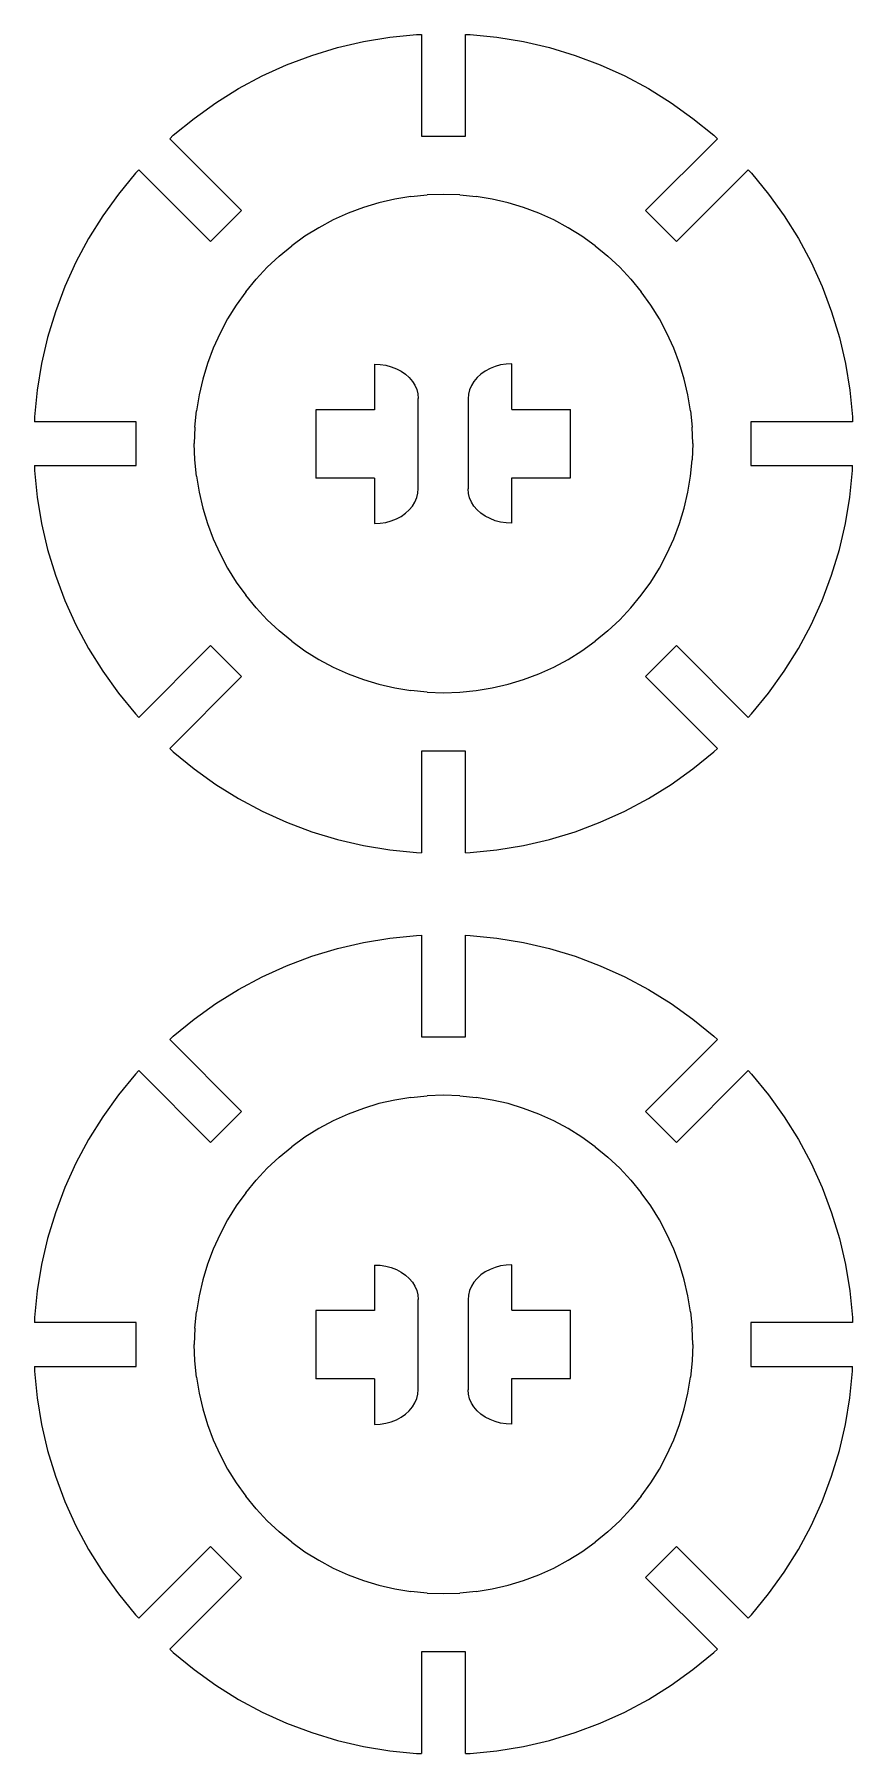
# Model space of a CAD drawing. Extents: x -264 to 264, y -276 to 276.
# Drawn here: x 33.8 to 105.6, y 125.6 to 276.5 of the extents above; entities that cross this region are included whole.
import ezdxf

# ---------------------------------------------------------------- set-up
doc = ezdxf.new("R2010")
doc.units = 0
doc.header["$MEASUREMENT"] = 0
doc.layers.get('0').update_dxf_attribs({"linetype": 'CONTINUOUS'})

msp = doc.modelspace()

# ---------------------------------------------------------------- linework, layer by layer
for p, q in [((62.66, 275.83), (64.98, 276.21)), ((64.98, 276.21), (67.32, 276.44)), ((67.32, 276.44), (67.75, 276.46)), ((67.75, 276.46), (67.75, 267.54)), ((71.6, 267.54), (71.6, 276.46)), ((71.6, 276.46), (72.03, 276.44)), ((72.03, 276.44), (74.37, 276.21)), ((74.37, 276.21), (76.69, 275.83)), ((55.91, 273.78), (58.11, 274.61)), ((58.11, 274.61), (60.37, 275.3)), ((60.37, 275.3), (62.66, 275.83)), ((76.69, 275.83), (78.99, 275.3)), ((78.99, 275.3), (81.24, 274.61)), ((81.24, 274.61), (83.44, 273.78)), ((53.77, 272.81), (55.91, 273.78)), ((83.44, 273.78), (85.59, 272.81)), ((49.69, 270.46), (51.69, 271.7)), ((51.69, 271.7), (53.77, 272.81)), ((85.59, 272.81), (87.66, 271.7)), ((87.66, 271.7), (89.66, 270.46)), ((47.78, 269.09), (49.69, 270.46)), ((89.66, 270.46), (91.57, 269.09)), ((45.96, 267.6), (47.78, 269.09)), ((91.57, 269.09), (93.39, 267.6)), ((45.65, 267.3), (45.96, 267.6)), ((51.95, 260.99), (45.65, 267.3)), ((67.75, 267.54), (71.6, 267.54)), ((93.71, 267.3), (87.4, 260.99)), ((93.39, 267.6), (93.71, 267.3)), ((42.63, 264.27), (41.14, 262.45)), ((42.93, 264.58), (42.63, 264.27)), ((42.93, 264.58), (49.23, 258.27)), ((90.12, 258.27), (96.43, 264.58)), ((96.43, 264.58), (96.72, 264.27)), ((96.72, 264.27), (98.21, 262.45)), ((41.14, 262.45), (39.77, 260.54)), ((62.65, 261.26), (61.31, 260.76)), ((64.01, 261.68), (62.65, 261.26)), ((65.41, 262), (64.01, 261.68)), ((66.82, 262.24), (65.41, 262)), ((66.82, 262.24), (68.25, 262.38)), ((69.68, 262.42), (68.25, 262.38)), ((71.11, 262.38), (69.68, 262.42)), ((71.11, 262.38), (72.53, 262.24)), ((73.94, 262), (72.53, 262.24)), ((75.34, 261.68), (73.94, 262)), ((76.71, 261.26), (75.34, 261.68)), ((78.05, 260.76), (76.71, 261.26)), ((98.21, 262.45), (99.58, 260.54)), ((39.77, 260.54), (38.52, 258.54)), ((49.23, 258.27), (51.95, 260.99)), ((60, 260.17), (58.74, 259.49)), ((61.31, 260.76), (60, 260.17)), ((79.35, 260.17), (78.05, 260.76)), ((80.61, 259.49), (79.35, 260.17)), ((87.4, 260.99), (90.12, 258.27)), ((99.58, 260.54), (100.83, 258.54)), ((38.52, 258.54), (37.41, 256.46)), ((57.52, 258.74), (56.36, 257.9)), ((58.74, 259.49), (57.52, 258.74)), ((81.83, 258.74), (80.61, 259.49)), ((82.99, 257.9), (81.83, 258.74)), ((100.83, 258.54), (101.94, 256.46)), ((55.25, 257), (54.21, 256.02)), ((55.25, 257), (56.36, 257.9)), ((82.99, 257.9), (84.1, 257)), ((85.14, 256.02), (84.1, 257)), ((37.41, 256.46), (36.44, 254.32)), ((53.23, 254.97), (54.21, 256.02)), ((86.12, 254.97), (85.14, 256.02)), ((101.94, 256.46), (102.91, 254.32)), ((36.44, 254.32), (35.61, 252.11)), ((52.32, 253.87), (51.49, 252.7)), ((52.32, 253.87), (53.23, 254.97)), ((86.12, 254.97), (87.03, 253.87)), ((87.86, 252.7), (87.03, 253.87)), ((102.91, 254.32), (103.74, 252.11)), ((35.61, 252.11), (34.93, 249.86)), ((51.49, 252.7), (50.73, 251.49)), ((88.62, 251.49), (87.86, 252.7)), ((103.74, 252.11), (104.42, 249.86)), ((50.73, 251.49), (50.06, 250.23)), ((89.29, 250.23), (88.62, 251.49)), ((34.93, 249.86), (34.4, 247.57)), ((50.06, 250.23), (49.47, 248.92)), ((89.88, 248.92), (89.29, 250.23)), ((104.42, 249.86), (104.96, 247.57)), ((34.4, 247.57), (34.01, 245.25)), ((48.96, 247.58), (48.55, 246.21)), ((49.47, 248.92), (48.96, 247.58)), ((63.61, 247.52), (64.12, 247.5)), ((63.61, 247.52), (63.61, 243.52)), ((64.12, 247.5), (64.61, 247.42)), ((74.69, 247.45), (74.21, 247.32)), ((75.18, 247.52), (74.69, 247.45)), ((75.68, 247.55), (75.18, 247.52)), ((75.68, 243.55), (75.68, 247.55)), ((90.39, 247.58), (89.88, 248.92)), ((90.8, 246.21), (90.39, 247.58)), ((104.96, 247.57), (105.34, 245.25)), ((48.55, 246.21), (48.22, 244.82)), ((64.61, 247.42), (65.09, 247.29)), ((65.09, 247.29), (65.54, 247.12)), ((65.54, 247.12), (65.96, 246.9)), ((65.96, 246.9), (66.33, 246.64)), ((66.33, 246.64), (66.67, 246.34)), ((66.67, 246.34), (66.95, 246.01)), ((66.95, 246.01), (67.17, 245.66)), ((72.35, 246.01), (72.13, 245.65)), ((72.63, 246.35), (72.35, 246.01)), ((72.96, 246.65), (72.63, 246.35)), ((73.34, 246.91), (72.96, 246.65)), ((73.76, 247.14), (73.34, 246.91)), ((74.21, 247.32), (73.76, 247.14)), ((91.13, 244.82), (90.8, 246.21)), ((34.01, 245.25), (33.78, 242.9)), ((48.22, 244.82), (47.99, 243.41)), ((67.17, 245.66), (67.33, 245.28)), ((67.33, 245.28), (67.43, 244.9)), ((67.43, 244.9), (67.46, 244.5)), ((67.46, 236.6), (67.46, 244.5)), ((71.87, 244.87), (71.84, 244.47)), ((71.84, 244.47), (71.84, 236.57)), ((71.97, 245.27), (71.87, 244.87)), ((72.13, 245.65), (71.97, 245.27)), ((91.36, 243.41), (91.13, 244.82)), ((105.34, 245.25), (105.57, 242.9)), ((47.85, 241.98), (47.99, 243.41)), ((63.61, 243.52), (58.48, 243.52)), ((58.48, 243.52), (58.48, 237.52)), ((75.68, 243.55), (80.81, 243.55)), ((80.81, 237.55), (80.81, 243.55)), ((91.36, 243.41), (91.5, 241.98)), ((33.78, 242.9), (33.77, 242.47)), ((42.69, 242.47), (33.77, 242.47)), ((42.69, 238.63), (42.69, 242.47)), ((47.85, 241.98), (47.8, 240.55)), ((91.55, 240.55), (91.5, 241.98)), ((96.66, 242.47), (96.66, 238.63)), ((105.58, 242.47), (96.66, 242.47)), ((105.57, 242.9), (105.58, 242.47)), ((47.85, 239.12), (47.8, 240.55)), ((91.55, 240.55), (91.5, 239.12)), ((33.77, 238.63), (33.78, 238.2)), ((33.77, 238.63), (42.69, 238.63)), ((47.99, 237.7), (47.85, 239.12)), ((91.36, 237.7), (91.5, 239.12)), ((96.66, 238.63), (105.58, 238.63)), ((105.57, 238.2), (105.58, 238.63)), ((33.78, 238.2), (34.01, 235.86)), ((47.99, 237.7), (48.22, 236.28)), ((63.61, 237.52), (58.48, 237.52)), ((63.61, 237.52), (63.61, 233.52)), ((75.68, 237.55), (80.81, 237.55)), ((75.68, 233.55), (75.68, 237.55)), ((91.13, 236.28), (91.36, 237.7)), ((105.34, 235.86), (105.57, 238.2)), ((34.01, 235.86), (34.4, 233.53)), ((48.22, 236.28), (48.55, 234.89)), ((66.95, 235.06), (67.17, 235.42)), ((67.17, 235.42), (67.33, 235.81)), ((67.33, 235.81), (67.43, 236.2)), ((67.43, 236.2), (67.46, 236.6)), ((71.87, 236.18), (71.84, 236.57)), ((71.97, 235.79), (71.87, 236.18)), ((72.13, 235.42), (71.97, 235.79)), ((72.35, 235.06), (72.13, 235.42)), ((90.8, 234.89), (91.13, 236.28)), ((104.96, 233.53), (105.34, 235.86)), ((48.55, 234.89), (48.96, 233.52)), ((65.09, 233.76), (65.54, 233.94)), ((65.54, 233.94), (65.96, 234.16)), ((65.96, 234.16), (66.33, 234.43)), ((66.33, 234.43), (66.67, 234.73)), ((66.67, 234.73), (66.95, 235.06)), ((72.63, 234.73), (72.35, 235.06)), ((72.96, 234.44), (72.63, 234.73)), ((73.34, 234.18), (72.96, 234.44)), ((73.76, 233.96), (73.34, 234.18)), ((74.21, 233.78), (73.76, 233.96)), ((90.39, 233.52), (90.8, 234.89)), ((34.4, 233.53), (34.93, 231.24)), ((48.96, 233.52), (49.47, 232.18)), ((63.61, 233.52), (64.12, 233.55)), ((64.12, 233.55), (64.61, 233.63)), ((64.61, 233.63), (65.09, 233.76)), ((74.69, 233.65), (74.21, 233.78)), ((75.18, 233.58), (74.69, 233.65)), ((75.68, 233.55), (75.18, 233.58)), ((89.88, 232.18), (90.39, 233.52)), ((104.42, 231.24), (104.96, 233.53)), ((34.93, 231.24), (35.61, 228.99)), ((49.47, 232.18), (50.06, 230.88)), ((50.06, 230.88), (50.73, 229.61)), ((88.62, 229.61), (89.29, 230.88)), ((89.29, 230.88), (89.88, 232.18)), ((103.74, 228.99), (104.42, 231.24)), ((50.73, 229.61), (51.49, 228.4)), ((87.86, 228.4), (88.62, 229.61)), ((35.61, 228.99), (36.44, 226.79)), ((51.49, 228.4), (52.32, 227.24)), ((87.03, 227.24), (87.86, 228.4)), ((102.91, 226.79), (103.74, 228.99)), ((36.44, 226.79), (37.41, 224.64)), ((53.23, 226.13), (52.32, 227.24)), ((86.12, 226.13), (87.03, 227.24)), ((101.94, 224.64), (102.91, 226.79)), ((53.23, 226.13), (54.21, 225.08)), ((55.25, 224.11), (54.21, 225.08)), ((85.14, 225.08), (84.1, 224.11)), ((86.12, 226.13), (85.14, 225.08)), ((37.41, 224.64), (38.52, 222.57)), ((56.36, 223.2), (55.25, 224.11)), ((84.1, 224.11), (82.99, 223.2)), ((100.83, 222.57), (101.94, 224.64)), ((38.52, 222.57), (39.77, 220.57)), ((49.23, 222.83), (42.93, 216.52)), ((51.95, 220.11), (49.23, 222.83)), ((56.36, 223.2), (57.52, 222.36)), ((57.52, 222.36), (58.74, 221.61)), ((80.61, 221.61), (81.83, 222.36)), ((81.83, 222.36), (82.99, 223.2)), ((90.12, 222.83), (87.4, 220.11)), ((96.43, 216.52), (90.12, 222.83)), ((99.58, 220.57), (100.83, 222.57)), ((39.77, 220.57), (41.14, 218.65)), ((58.74, 221.61), (60, 220.93)), ((60, 220.93), (61.31, 220.34)), ((61.31, 220.34), (62.65, 219.84)), ((76.71, 219.84), (78.05, 220.34)), ((78.05, 220.34), (79.35, 220.93)), ((79.35, 220.93), (80.61, 221.61)), ((98.21, 218.65), (99.58, 220.57)), ((45.65, 213.8), (51.95, 220.11)), ((62.65, 219.84), (64.01, 219.42)), ((64.01, 219.42), (65.41, 219.1)), ((65.41, 219.1), (66.82, 218.87)), ((68.25, 218.72), (66.82, 218.87)), ((71.11, 218.72), (72.53, 218.87)), ((72.53, 218.87), (73.94, 219.1)), ((73.94, 219.1), (75.34, 219.42)), ((75.34, 219.42), (76.71, 219.84)), ((87.4, 220.11), (93.71, 213.8)), ((41.14, 218.65), (42.63, 216.83)), ((68.25, 218.72), (69.68, 218.68)), ((69.68, 218.68), (71.11, 218.72)), ((96.72, 216.83), (98.21, 218.65)), ((42.63, 216.83), (42.93, 216.52)), ((96.43, 216.52), (96.72, 216.83)), ((45.65, 213.8), (45.96, 213.51)), ((45.96, 213.51), (47.78, 212.01)), ((67.75, 213.56), (67.75, 204.64)), ((71.6, 213.56), (67.75, 213.56)), ((71.6, 204.64), (71.6, 213.56)), ((91.57, 212.01), (93.39, 213.51)), ((93.39, 213.51), (93.71, 213.8)), ((47.78, 212.01), (49.69, 210.64)), ((89.66, 210.64), (91.57, 212.01)), ((49.69, 210.64), (51.69, 209.4)), ((87.66, 209.4), (89.66, 210.64)), ((51.69, 209.4), (53.77, 208.29)), ((53.77, 208.29), (55.91, 207.32)), ((83.44, 207.32), (85.59, 208.29)), ((85.59, 208.29), (87.66, 209.4)), ((55.91, 207.32), (58.11, 206.49)), ((81.24, 206.49), (83.44, 207.32)), ((58.11, 206.49), (60.37, 205.81)), ((60.37, 205.81), (62.66, 205.27)), ((62.66, 205.27), (64.98, 204.89)), ((74.37, 204.89), (76.69, 205.27)), ((76.69, 205.27), (78.99, 205.81)), ((78.99, 205.81), (81.24, 206.49)), ((64.98, 204.89), (67.32, 204.66)), ((67.32, 204.66), (67.75, 204.64)), ((71.6, 204.64), (72.03, 204.66)), ((72.03, 204.66), (74.37, 204.89)), ((58.11, 195.55), (60.37, 196.23)), ((60.37, 196.23), (62.66, 196.77)), ((62.66, 196.77), (64.98, 197.15)), ((64.98, 197.15), (67.32, 197.38)), ((67.32, 197.38), (67.75, 197.4)), ((67.75, 197.4), (67.75, 188.48)), ((71.6, 197.4), (72.03, 197.38)), ((71.6, 188.48), (71.6, 197.4)), ((72.03, 197.38), (74.37, 197.15)), ((74.37, 197.15), (76.69, 196.77)), ((76.69, 196.77), (78.99, 196.23)), ((78.99, 196.23), (81.24, 195.55)), ((53.77, 193.75), (55.91, 194.72)), ((55.91, 194.72), (58.11, 195.55)), ((81.24, 195.55), (83.44, 194.72)), ((83.44, 194.72), (85.59, 193.75)), ((51.69, 192.64), (53.77, 193.75)), ((85.59, 193.75), (87.66, 192.64)), ((49.69, 191.4), (51.69, 192.64)), ((87.66, 192.64), (89.66, 191.4)), ((47.78, 190.03), (49.69, 191.4)), ((89.66, 191.4), (91.57, 190.03)), ((45.96, 188.53), (47.78, 190.03)), ((91.57, 190.03), (93.39, 188.53)), ((45.65, 188.24), (45.96, 188.53)), ((51.95, 181.93), (45.65, 188.24)), ((67.75, 188.48), (71.6, 188.48)), ((93.71, 188.24), (87.4, 181.93)), ((93.39, 188.53), (93.71, 188.24)), ((42.63, 185.21), (41.14, 183.39)), ((42.93, 185.52), (42.63, 185.21)), ((42.93, 185.52), (49.23, 179.21)), ((90.12, 179.21), (96.43, 185.52)), ((96.43, 185.52), (96.72, 185.21)), ((96.72, 185.21), (98.21, 183.39)), ((41.14, 183.39), (39.77, 181.47)), ((64.01, 182.62), (62.65, 182.2)), ((65.41, 182.94), (64.01, 182.62)), ((66.82, 183.17), (65.41, 182.94)), ((66.82, 183.17), (68.25, 183.31)), ((69.68, 183.36), (68.25, 183.31)), ((71.11, 183.31), (69.68, 183.36)), ((71.11, 183.31), (72.53, 183.17)), ((73.94, 182.94), (72.53, 183.17)), ((75.34, 182.62), (73.94, 182.94)), ((76.71, 182.2), (75.34, 182.62)), ((98.21, 183.39), (99.58, 181.47)), ((39.77, 181.47), (38.52, 179.47)), ((49.23, 179.21), (51.95, 181.93)), ((60, 181.11), (58.74, 180.43)), ((61.31, 181.7), (60, 181.11)), ((62.65, 182.2), (61.31, 181.7)), ((78.05, 181.7), (76.71, 182.2)), ((79.35, 181.11), (78.05, 181.7)), ((80.61, 180.43), (79.35, 181.11)), ((87.4, 181.93), (90.12, 179.21)), ((99.58, 181.47), (100.83, 179.47)), ((57.52, 179.68), (56.36, 178.84)), ((58.74, 180.43), (57.52, 179.68)), ((81.83, 179.68), (80.61, 180.43)), ((82.99, 178.84), (81.83, 179.68)), ((38.52, 179.47), (37.41, 177.4)), ((55.25, 177.93), (56.36, 178.84)), ((82.99, 178.84), (84.1, 177.93)), ((100.83, 179.47), (101.94, 177.4)), ((37.41, 177.4), (36.44, 175.25)), ((53.23, 175.91), (54.21, 176.96)), ((55.25, 177.93), (54.21, 176.96)), ((85.14, 176.96), (84.1, 177.93)), ((86.12, 175.91), (85.14, 176.96)), ((101.94, 177.4), (102.91, 175.25)), ((36.44, 175.25), (35.61, 173.05)), ((52.32, 174.8), (53.23, 175.91)), ((86.12, 175.91), (87.03, 174.8)), ((102.91, 175.25), (103.74, 173.05)), ((51.49, 173.64), (50.73, 172.43)), ((52.32, 174.8), (51.49, 173.64)), ((87.86, 173.64), (87.03, 174.8)), ((88.62, 172.43), (87.86, 173.64)), ((35.61, 173.05), (34.93, 170.8)), ((50.73, 172.43), (50.06, 171.16)), ((89.29, 171.16), (88.62, 172.43)), ((103.74, 173.05), (104.42, 170.8)), ((34.93, 170.8), (34.4, 168.51)), ((50.06, 171.16), (49.47, 169.86)), ((89.88, 169.86), (89.29, 171.16)), ((104.42, 170.8), (104.96, 168.51)), ((49.47, 169.86), (48.96, 168.52)), ((90.39, 168.52), (89.88, 169.86)), ((34.4, 168.51), (34.01, 166.18)), ((48.96, 168.52), (48.55, 167.15)), ((63.61, 168.46), (64.12, 168.44)), ((63.61, 168.46), (63.61, 164.46)), ((64.12, 168.44), (64.61, 168.36)), ((64.61, 168.36), (65.09, 168.23)), ((65.09, 168.23), (65.54, 168.06)), ((65.54, 168.06), (65.96, 167.84)), ((65.96, 167.84), (66.33, 167.58)), ((66.33, 167.58), (66.67, 167.28)), ((72.96, 167.59), (72.63, 167.28)), ((73.34, 167.85), (72.96, 167.59)), ((73.76, 168.08), (73.34, 167.85)), ((74.21, 168.25), (73.76, 168.08)), ((74.69, 168.38), (74.21, 168.25)), ((75.18, 168.46), (74.69, 168.38)), ((75.68, 168.49), (75.18, 168.46)), ((75.68, 164.49), (75.68, 168.49)), ((90.8, 167.15), (90.39, 168.52)), ((104.96, 168.51), (105.34, 166.18)), ((34.01, 166.18), (33.78, 163.84)), ((48.55, 167.15), (48.22, 165.76)), ((66.67, 167.28), (66.95, 166.95)), ((66.95, 166.95), (67.17, 166.6)), ((67.17, 166.6), (67.33, 166.22)), ((67.33, 166.22), (67.43, 165.83)), ((71.97, 166.21), (71.87, 165.81)), ((72.13, 166.59), (71.97, 166.21)), ((72.35, 166.95), (72.13, 166.59)), ((72.63, 167.28), (72.35, 166.95)), ((91.13, 165.76), (90.8, 167.15)), ((105.34, 166.18), (105.57, 163.84)), ((48.22, 165.76), (47.99, 164.34)), ((63.61, 164.46), (58.48, 164.46)), ((58.48, 164.46), (58.48, 158.46)), ((67.43, 165.83), (67.46, 165.44)), ((67.46, 157.54), (67.46, 165.44)), ((71.87, 165.81), (71.84, 165.41)), ((71.84, 165.41), (71.84, 157.51)), ((75.68, 164.49), (80.81, 164.49)), ((80.81, 158.49), (80.81, 164.49)), ((91.36, 164.34), (91.13, 165.76)), ((33.78, 163.84), (33.77, 163.41)), ((42.69, 163.41), (33.77, 163.41)), ((42.69, 159.56), (42.69, 163.41)), ((47.85, 162.92), (47.99, 164.34)), ((91.36, 164.34), (91.5, 162.92)), ((96.66, 163.41), (96.66, 159.56)), ((105.58, 163.41), (96.66, 163.41)), ((105.57, 163.84), (105.58, 163.41)), ((47.85, 162.92), (47.8, 161.49)), ((47.85, 160.06), (47.8, 161.49)), ((91.55, 161.49), (91.5, 162.92)), ((91.55, 161.49), (91.5, 160.06)), ((47.99, 158.63), (47.85, 160.06)), ((91.5, 160.06), (91.36, 158.63)), ((33.77, 159.56), (42.69, 159.56)), ((33.77, 159.56), (33.78, 159.14)), ((33.78, 159.14), (34.01, 156.79)), ((47.99, 158.63), (48.22, 157.22)), ((63.61, 158.46), (58.48, 158.46)), ((63.61, 158.46), (63.61, 154.46)), ((75.68, 154.49), (75.68, 158.49)), ((75.68, 158.49), (80.81, 158.49)), ((91.13, 157.22), (91.36, 158.63)), ((96.66, 159.56), (105.58, 159.56)), ((105.34, 156.79), (105.57, 159.14)), ((105.57, 159.14), (105.58, 159.56)), ((48.22, 157.22), (48.55, 155.83)), ((67.33, 156.74), (67.43, 157.14)), ((67.43, 157.14), (67.46, 157.54)), ((71.87, 157.12), (71.84, 157.51)), ((71.97, 156.73), (71.87, 157.12)), ((90.8, 155.83), (91.13, 157.22)), ((34.01, 156.79), (34.4, 154.47)), ((48.55, 155.83), (48.96, 154.46)), ((66.33, 155.36), (66.67, 155.67)), ((66.67, 155.67), (66.95, 156)), ((66.95, 156), (67.17, 156.36)), ((67.17, 156.36), (67.33, 156.74)), ((72.13, 156.35), (71.97, 156.73)), ((72.35, 156), (72.13, 156.35)), ((72.63, 155.67), (72.35, 156)), ((72.96, 155.37), (72.63, 155.67)), ((90.39, 154.46), (90.8, 155.83)), ((104.96, 154.47), (105.34, 156.79)), ((34.4, 154.47), (34.93, 152.18)), ((48.96, 154.46), (49.47, 153.12)), ((63.61, 154.46), (64.12, 154.49)), ((64.12, 154.49), (64.61, 154.57)), ((64.61, 154.57), (65.09, 154.7)), ((65.09, 154.7), (65.54, 154.87)), ((65.54, 154.87), (65.96, 155.1)), ((65.96, 155.1), (66.33, 155.36)), ((73.34, 155.11), (72.96, 155.37)), ((73.76, 154.89), (73.34, 155.11)), ((74.21, 154.72), (73.76, 154.89)), ((74.69, 154.59), (74.21, 154.72)), ((75.18, 154.51), (74.69, 154.59)), ((75.68, 154.49), (75.18, 154.51)), ((89.88, 153.12), (90.39, 154.46)), ((104.42, 152.18), (104.96, 154.47)), ((49.47, 153.12), (50.06, 151.81)), ((89.29, 151.81), (89.88, 153.12)), ((34.93, 152.18), (35.61, 149.93)), ((50.06, 151.81), (50.73, 150.55)), ((88.62, 150.55), (89.29, 151.81)), ((103.74, 149.93), (104.42, 152.18)), ((35.61, 149.93), (36.44, 147.72)), ((50.73, 150.55), (51.49, 149.34)), ((87.86, 149.34), (88.62, 150.55)), ((102.91, 147.72), (103.74, 149.93)), ((51.49, 149.34), (52.32, 148.17)), ((53.23, 147.07), (52.32, 148.17)), ((87.03, 148.17), (86.12, 147.07)), ((87.03, 148.17), (87.86, 149.34)), ((36.44, 147.72), (37.41, 145.58)), ((53.23, 147.07), (54.21, 146.02)), ((86.12, 147.07), (85.14, 146.02)), ((101.94, 145.58), (102.91, 147.72)), ((37.41, 145.58), (38.52, 143.5)), ((55.25, 145.04), (54.21, 146.02)), ((56.36, 144.14), (55.25, 145.04)), ((84.1, 145.04), (82.99, 144.14)), ((85.14, 146.02), (84.1, 145.04)), ((100.83, 143.5), (101.94, 145.58)), ((38.52, 143.5), (39.77, 141.5)), ((49.23, 143.77), (42.93, 137.46)), ((51.95, 141.05), (49.23, 143.77)), ((56.36, 144.14), (57.52, 143.3)), ((81.83, 143.3), (82.99, 144.14)), ((90.12, 143.77), (87.4, 141.05)), ((96.43, 137.46), (90.12, 143.77)), ((99.58, 141.5), (100.83, 143.5)), ((57.52, 143.3), (58.74, 142.55)), ((58.74, 142.55), (60, 141.87)), ((60, 141.87), (61.31, 141.28)), ((78.05, 141.28), (79.35, 141.87)), ((79.35, 141.87), (80.61, 142.55)), ((80.61, 142.55), (81.83, 143.3)), ((39.77, 141.5), (41.14, 139.59)), ((45.65, 134.74), (51.95, 141.05)), ((61.31, 141.28), (62.65, 140.78)), ((62.65, 140.78), (64.01, 140.36)), ((64.01, 140.36), (65.41, 140.04)), ((73.94, 140.04), (75.34, 140.36)), ((75.34, 140.36), (76.71, 140.78)), ((76.71, 140.78), (78.05, 141.28)), ((87.4, 141.05), (93.71, 134.74)), ((98.21, 139.59), (99.58, 141.5)), ((41.14, 139.59), (42.63, 137.77)), ((65.41, 140.04), (66.82, 139.8)), ((68.25, 139.66), (66.82, 139.8)), ((68.25, 139.66), (69.68, 139.62)), ((69.68, 139.62), (71.11, 139.66)), ((72.53, 139.8), (71.11, 139.66)), ((72.53, 139.8), (73.94, 140.04)), ((96.72, 137.77), (98.21, 139.59)), ((42.63, 137.77), (42.93, 137.46)), ((96.43, 137.46), (96.72, 137.77)), ((45.65, 134.74), (45.96, 134.44)), ((45.96, 134.44), (47.78, 132.95)), ((67.75, 134.5), (67.75, 125.58)), ((71.6, 134.5), (67.75, 134.5)), ((71.6, 125.58), (71.6, 134.5)), ((91.57, 132.95), (93.39, 134.44)), ((93.39, 134.44), (93.71, 134.74)), ((47.78, 132.95), (49.69, 131.58)), ((89.66, 131.58), (91.57, 132.95)), ((49.69, 131.58), (51.69, 130.34)), ((87.66, 130.34), (89.66, 131.58)), ((51.69, 130.34), (53.77, 129.23)), ((85.59, 129.23), (87.66, 130.34)), ((53.77, 129.23), (55.91, 128.26)), ((55.91, 128.26), (58.11, 127.43)), ((81.24, 127.43), (83.44, 128.26)), ((83.44, 128.26), (85.59, 129.23)), ((58.11, 127.43), (60.37, 126.74)), ((60.37, 126.74), (62.66, 126.21)), ((76.69, 126.21), (78.99, 126.74)), ((78.99, 126.74), (81.24, 127.43)), ((62.66, 126.21), (64.98, 125.83)), ((64.98, 125.83), (67.32, 125.59)), ((67.32, 125.59), (67.75, 125.58)), ((71.6, 125.58), (72.03, 125.59)), ((72.03, 125.59), (74.37, 125.83)), ((74.37, 125.83), (76.69, 126.21))]:
    msp.add_line(p, q)

doc.saveas('drawing.dxf')
